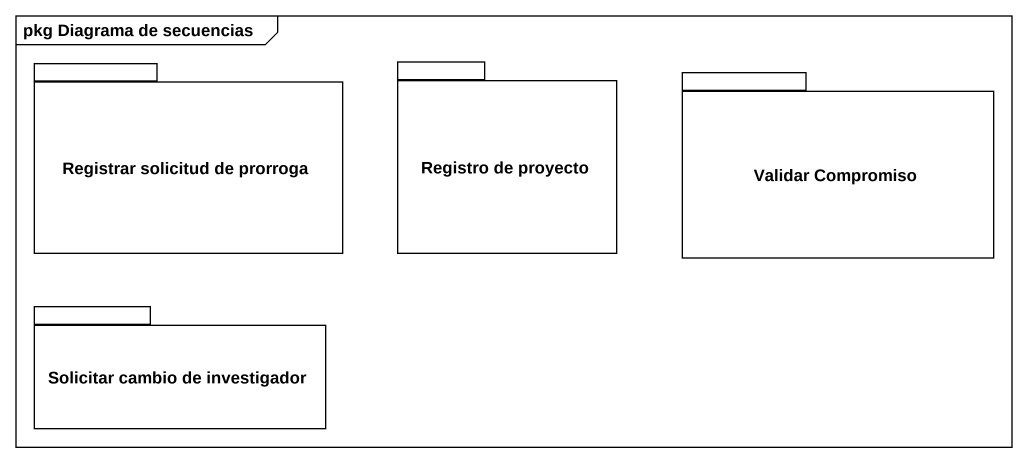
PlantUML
@startuml
mainframe pkg Diagrama de secuencias
package "Registrar solicitud de prorroga" as Registrar_solicitud_de {
}
package "Registro de proyecto" as Registro_de_proyecto {
}
package "Validar Compromiso" as Validar_Compromiso {
}
package "Solicitar cambio de investigador" as Solicitar_cambio_de {
}
@enduml
